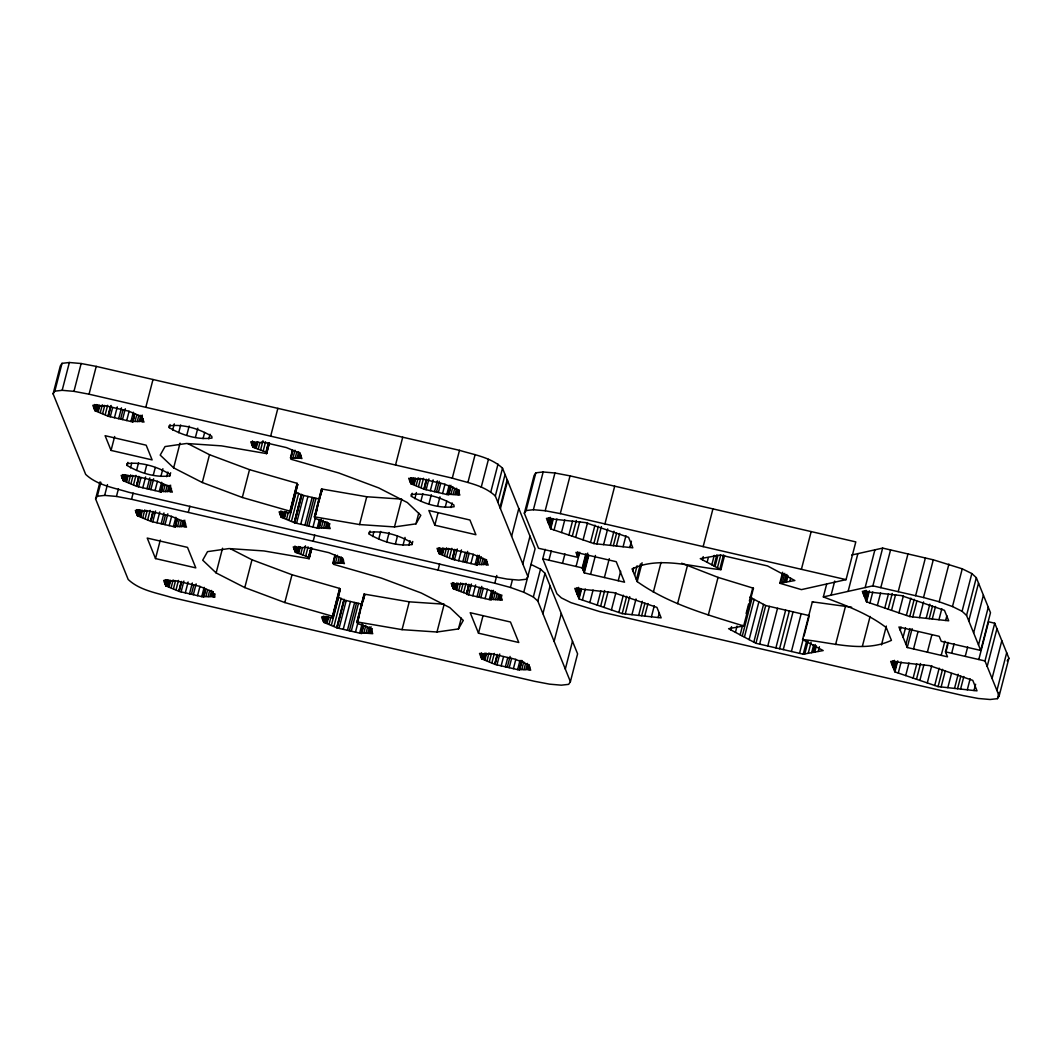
<?xml version="1.0" encoding="UTF-8"?>
<svg xmlns="http://www.w3.org/2000/svg" width="1062" height="1062" viewBox="0 0 1062 1062"><rect width="100%" height="100%" fill="white"/><g stroke="black" fill="none" stroke-linecap="round" stroke-linejoin="round"><path stroke-width="1.5" d="M53.1 393.843L54.826 391.148L62.167 390.325L73.955 391.347L89.049 394.201L452.293 478.139C466.961 482.652 483.794 485.122 495.317 496.02L527.907 576.573L526.181 579.268L518.84 580.104L507.052 579.069L491.958 576.215L128.714 492.277C114.046 487.763 97.213 485.294 85.677 474.395L53.1 393.843L60.295 366.018L62.021 363.337L69.362 362.5L81.15 363.523L96.23 366.39L459.488 450.328C474.156 454.828 490.989 457.297 502.512 468.196L535.089 548.762L523.752 592.238L533.336 596.977L537.823 601.092L570.4 681.658L568.674 684.353L561.333 685.176L549.545 684.154L534.465 681.286L171.208 597.362C156.539 592.848 139.706 590.379 128.183 579.48L95.593 498.914L100.001 481.922M54.826 391.148L62.021 363.337M62.167 390.325L69.362 362.5M73.955 391.347L81.15 363.523M89.049 394.201L96.23 366.39M93.748 407.609L94.545 404.516M93.921 408.034L94.717 404.941M94.093 408.458L94.89 405.365M94.465 409.388L95.673 404.755M94.85 410.33L96.045 405.684M134.383 415.654L132.83 421.946L108.351 416.291L95.022 410.742L96.615 404.569M95.527 410.861L97.133 404.688M96.655 411.127L98.248 404.941M97.784 411.392L99.377 405.206M98.288 411.498L99.894 405.326M100.319 412.507L102.31 404.781M102.642 413.53L104.647 405.803M105.231 414.552L107.634 405.286M108.112 415.68L110.461 406.295M108.205 415.932L110.607 406.653M108.351 416.291L111.152 405.472M110.262 416.729L112.665 407.463M114.47 417.711L117.271 406.892M95.593 498.914L97.319 496.233L100.917 482.321M118.678 418.68L121.48 407.861M111.059 450.421L105.111 435.699L146.171 445.19L152.118 459.899L111.059 450.421L114.656 436.509M120.59 419.118L122.993 409.852M122.502 419.556L125.303 408.737M97.319 496.233L104.66 495.396L107.461 484.577M126.71 420.539L129.113 411.26M130.918 421.508L133.321 412.229M132.83 421.946L134.542 413.49M132.684 421.587L134.582 413.609M132.538 421.216L135.047 421.441L136.64 415.255M104.66 495.396L116.448 496.419L118.453 488.693M122.077 477.661L122.873 474.568M122.249 478.086L123.046 474.993M122.422 478.511L123.219 475.418M135.047 421.441L137.263 421.521L138.856 415.348M122.807 479.44L124.002 474.807M123.179 480.382L124.373 475.736M170.637 472.763L169.827 475.856C155.317 477.82 139.587 472.909 127.108 465.461L127.918 462.368M163.163 484.272L161.172 491.998L136.693 486.343L123.351 480.794L124.944 474.621M123.856 480.913L125.462 474.741M137.263 421.521L139.149 421.481L140.755 415.295M124.984 481.179L126.59 474.993M139.149 421.481L140.702 421.309L142.295 415.123M141.206 421.428L142.414 416.782M126.112 481.444L127.719 475.258M126.63 481.551L128.223 475.378M145.799 407.317L152.994 379.506M130.533 467.824L131.728 463.191M142.335 421.68L143.144 418.587M128.648 482.56L130.653 474.833M130.971 483.582L132.976 475.856M136.56 470.479L138.551 462.753M133.573 484.604L135.963 475.338M116.448 496.419L131.542 499.286L133.135 493.1M136.44 485.732L138.79 476.347M136.547 485.984L138.936 476.705M136.693 486.343L139.042 476.957M138.604 486.781L140.994 477.515M144.618 473.121L146.622 465.395M136.241 512.694L137.051 509.601M136.414 513.105L137.224 510.025M142.812 487.763L145.6 476.944M136.586 513.53L137.383 510.45M136.971 514.473L138.166 509.84M137.343 515.402L138.538 510.769M176.889 520.725L175.336 527.031L150.857 521.376L137.516 515.827L139.109 509.641M138.033 515.946L139.626 509.76M139.149 516.198L140.755 510.025M147.021 488.732L149.808 477.913M140.277 516.464L141.883 510.278M140.795 516.583L142.388 510.397M148.932 489.17L151.322 479.905M153.273 475.232L155.264 467.506M142.812 517.592L144.817 509.866M150.844 489.609L153.632 478.789M145.149 518.601L147.14 510.875M169.256 427.654L169.031 425.875C183.553 423.911 199.284 428.822 211.75 436.27L211.988 438.062C197.466 440.013 181.735 435.115 169.256 427.654L170.066 424.561M155.052 490.591L157.441 481.312M147.737 519.637L150.127 510.357M172.681 430.03L174.274 423.844M160.893 476.44L162.898 468.714M150.605 520.752L152.955 511.366M150.804 521.256L153.101 511.738M150.857 521.376L153.247 512.096M159.26 491.56L161.65 482.281M152.769 521.814L155.57 510.995M160.92 491.387L162.871 483.542M161.119 491.892L163.017 483.914M166.694 476.679L167.889 472.046M161.172 491.998L160.88 491.268L163.375 491.494L164.982 485.307M178.708 432.685L180.699 424.959M156.977 522.783L159.778 511.964M163.375 491.494L165.592 491.587L167.185 485.4M165.592 491.587L167.491 491.533L169.084 485.347M314.379 516.809L359.553 524.562L394.493 526.925L401.688 499.113L366.748 496.75L321.574 488.985L314.379 516.809L315.002 518.362L328.052 523.181L330.242 528.611L318.812 527.761L319.104 528.491L294.625 522.836L281.284 517.287L279.094 511.857L290.523 512.707L289.899 511.154L242.322 497.481L202.298 482.52L173.65 467.864L180.036 443.133M167.491 491.533L169.031 491.361L170.637 485.175M161.185 523.752L163.973 512.933M169.548 491.48L170.743 486.834M170.677 491.733L171.473 488.639M163.097 524.203L165.486 514.924M186.766 435.314L189.169 426.048M155.517 558.572L147.233 538.076L187.509 547.381L195.793 567.878L155.517 558.572L160.309 540.027M165.008 524.641L167.809 513.822M169.216 525.61L171.606 516.344M195.421 437.425L197.824 428.159M173.425 526.579L175.814 517.313M175.336 527.031L177.035 518.575M175.19 526.659L177.088 518.681M175.044 526.301L177.54 526.513L179.146 520.34M164.583 582.746L165.38 579.653M164.756 583.171L165.553 580.078M164.929 583.582L165.725 580.502M177.54 526.513L179.757 526.606L181.363 520.42M165.3 584.525L166.495 579.892M203.054 438.646L204.647 432.46M165.672 585.454L166.88 580.821M205.67 589.357L203.665 597.083L179.186 591.428L165.845 585.879L167.451 579.693M179.757 526.606L181.655 526.566L183.248 520.38M166.362 585.998L167.955 579.812M167.491 586.264L169.084 580.078M181.655 526.566L183.195 526.38L184.801 520.194M183.713 526.5L184.907 521.867M168.619 586.516L170.212 580.33M188.306 512.402L189.899 506.216M169.124 586.636L170.73 580.449M184.841 526.765L185.638 523.672M208.842 438.885L210.037 434.252M171.155 587.644L173.146 579.918M173.478 588.667L175.469 580.927M202.298 482.52L209.493 454.695L188.001 443.704M176.066 589.689L178.469 580.41M178.934 590.804L181.297 581.418M179.04 591.056L181.443 581.79M179.186 591.428L181.536 582.042M181.098 591.866L183.899 581.047M185.306 592.835L188.107 582.016M189.514 593.804L192.315 582.985M191.425 594.255L193.828 584.976M193.337 594.693L196.138 583.874M197.545 595.663L199.948 586.397M201.753 596.632L204.156 587.366M205.524 588.985L203.625 596.963L205.378 588.627M203.413 596.459L205.417 588.733M203.373 596.353L205.882 596.565L207.475 590.392M205.882 596.565L208.099 596.658L209.692 590.472M208.099 596.658L209.984 596.618L211.59 590.432M356.872 621.881L402.06 629.647L436.986 632.009L444.181 604.185L409.255 601.822L364.067 594.07L356.925 622.013L357.509 623.434L370.545 628.253L372.749 633.682L361.306 632.846L361.598 633.576L337.119 627.921L323.791 622.372L321.587 616.942L333.03 617.779L332.393 616.225L284.815 602.552L244.791 587.591L216.144 572.936L222.542 548.218M209.984 596.618L211.537 596.432L212.732 591.799M212.042 596.552L213.25 591.919M251.681 444.102L252.477 441.009M251.853 444.527L252.65 441.434M252.026 444.951L252.822 441.858M213.17 596.817L213.966 593.724M252.398 445.881L253.207 442.788M252.783 446.81L253.977 442.177M214.298 597.07L215.095 593.977M173.65 467.864L160.203 455.107L165.035 446.571L186.514 443.491L221.44 445.854L266.628 453.607L265.991 452.054L252.955 447.235L254.15 442.602M253.46 447.354L254.668 442.721M254.588 447.62L255.783 442.987M242.322 497.481L249.517 469.656L209.493 454.695M255.716 447.885L257.309 441.699M256.234 447.991L257.827 441.819M258.252 449L259.845 442.814M260.575 450.022L262.978 440.743M263.164 451.045L265.566 441.779M265.991 452.054L268.394 442.788M266.137 452.425L268.434 442.894M268.646 443.398L266.283 452.784L268.739 443.637M270.664 436.177L277.859 408.352M266.575 453.487L269.376 442.668M266.628 453.607L269.429 442.801M244.791 587.591L251.986 559.78L230.507 548.788M290.523 457.828L292.475 449.983M290.722 458.333L292.621 450.354M290.829 458.572L292.767 450.713M394.493 526.925L415.972 523.858L420.804 515.322L407.357 502.552L378.709 487.909L338.685 472.948L291.107 459.275L290.47 457.709L292.979 457.934L294.984 450.208M280.01 514.154L280.819 511.061M280.182 514.579L280.992 511.486M280.355 515.004L281.164 511.911M292.979 457.934L295.196 458.014L296.789 451.841M280.74 515.933L281.934 511.3M281.111 516.875L282.306 512.229M281.284 517.287L282.479 512.654M281.802 517.406L282.996 512.773M295.196 458.014L297.094 457.974L298.688 451.788M282.917 517.672L284.523 511.486M297.094 457.974L298.634 457.802L299.829 453.155M299.152 457.921L300.347 453.275M284.045 517.937L285.651 511.751M284.563 518.044L286.156 511.871M300.267 458.173L301.077 455.08M286.581 519.053L288.187 512.866M289.953 511.273L297.094 483.329L249.517 469.656M290.059 511.565L297.254 483.741M290.271 512.096L297.373 484.033M290.377 512.335L297.572 484.524M290.523 512.707L297.679 484.776M288.917 520.075L296.099 492.264L301.82 495.025L294.625 522.836M291.506 521.097L298.701 493.286M294.333 522.106L301.528 494.295L294.373 522.225M294.572 522.716L301.674 494.653M296.537 523.274L303.732 495.463M294.187 549.187L294.984 546.094M300.745 524.256L307.94 496.432M294.36 549.598L295.156 546.518M294.519 550.023L295.329 546.943M294.904 550.966L295.701 547.873M295.276 551.895L296.484 547.262M216.144 572.936L202.709 560.178L207.528 551.643L229.007 548.576L263.947 550.939L309.122 558.692L308.498 557.138L295.448 552.32L296.656 547.687M295.966 552.439L297.161 547.806M297.094 552.691L298.688 546.518M284.815 602.552L292.01 574.741L251.986 559.78M304.953 525.225L312.148 497.401M298.21 552.957L299.816 546.771M298.727 553.076L300.32 546.89M306.865 525.663L314.06 497.852M300.758 554.085L302.351 547.899M308.776 526.102L315.972 498.29M303.082 555.094L305.471 545.828M314.538 517.221L321.627 489.117M314.657 517.499L321.852 489.688M315.162 516.198L317.91 505.273M318.759 502.299L321.905 489.821M315.653 514.911L316.861 510.264M320.857 494.812L322.051 490.179M312.985 527.084L315.374 517.805M305.67 556.13L308.073 546.85M308.538 557.245L310.887 547.859M308.644 557.497L311.047 548.231M308.79 557.869L311.139 548.47M308.962 558.28L311.246 548.722M313.171 541.248L314.764 535.075M309.069 558.559L311.471 549.293M309.122 558.692L311.923 547.873M317.193 528.053L319.184 520.327M318.852 527.88L320.804 520.035M319.357 526.579L320.95 520.407M319.503 526.951L321.454 519.106M321.308 527.987L323.313 520.261M323.525 528.079L325.131 521.893M325.423 528.026L327.016 521.84M326.963 527.854L328.171 523.208M327.481 527.973L328.676 523.327M328.609 528.226L329.804 523.593M436.986 632.009L458.465 628.93L463.297 620.394L449.85 607.637L421.202 592.981L381.178 578.02L333.601 564.347L332.977 562.794L334.968 555.068M333.229 563.404L335.114 555.426M333.322 563.643L334.862 557.338M332.977 562.794L335.486 563.006L337.477 555.28M322.516 619.239L323.313 616.146M322.689 619.664L323.485 616.571M322.861 620.075L323.658 616.995M335.486 563.006L337.689 563.099L339.296 556.913M323.233 621.018L324.441 616.385M323.618 621.947L324.813 617.314M323.791 622.372L324.985 617.739M324.295 622.491L325.901 616.305M337.689 563.099L339.588 563.059L341.194 556.873M325.423 622.757L327.016 616.571M339.588 563.059L341.141 562.873L342.336 558.24M341.645 562.993L342.84 558.36M326.552 623.009L328.145 616.823M327.056 623.128L328.662 616.942M342.774 563.258L343.57 560.165M329.087 624.137L330.68 617.951M332.446 616.358L339.588 588.414L292.01 574.741M332.565 616.637L339.76 588.826M332.778 617.168L339.867 589.105M332.884 617.42L340.066 589.609M333.03 617.779L340.172 589.848L339.588 588.414M331.41 625.146L338.605 597.335L344.314 600.096L337.119 627.921M359.553 524.562L366.748 496.75M333.999 626.182L341.194 598.357M336.827 627.191L344.022 599.366M336.973 627.549L344.075 599.486M339.03 628.359L346.225 600.534M343.238 629.328L350.433 601.517M412.773 541.461L411.976 544.54C397.453 546.505 381.723 541.593 369.257 534.146L370.054 531.053M347.447 630.297L354.642 602.486M372.669 536.522L373.864 531.876M349.358 630.748L356.553 602.924M351.27 631.186L358.465 603.362M395.529 465.023L402.724 437.212M357.044 622.305L364.239 594.481M357.164 622.584L364.346 594.773M378.696 539.177L380.687 531.451M357.655 621.283L360.456 610.464M361.253 607.371L364.452 595.012M358.159 619.982L359.354 615.349M363.456 600.149L364.558 595.264M355.478 632.155L357.881 622.89M359.686 633.125L362.089 623.859M361.359 632.952L363.31 625.12M361.85 631.664L363.456 625.478M361.996 632.023L363.549 625.73M386.754 541.806L389.157 532.54M363.815 633.058L365.806 625.332M366.032 633.151L367.625 626.965M367.917 633.111L369.523 626.925M369.47 632.925L371.063 626.753M369.974 633.045L370.784 629.952M409.786 481.02L410.582 477.927M409.959 481.444L410.755 478.351M371.103 633.31L372.311 628.664M410.344 482.374L411.538 477.741M410.715 483.303L411.91 478.67M395.409 543.917L397.414 536.191M410.888 483.728L412.083 479.095L420.127 479.148L419.835 478.418L444.314 484.073L457.656 489.622L459.846 495.051L448.416 494.202L448.708 494.932L424.229 489.277L410.888 483.728L408.697 478.298L411.963 479.055M411.406 483.847L412.999 477.674M412.521 484.113L414.127 477.927M413.649 484.378L415.255 478.192M414.167 484.484L415.76 478.312M411.406 496.339L411.167 494.56C425.689 492.609 441.42 497.507 453.886 504.968L454.124 506.747C439.602 508.698 423.871 503.8 411.406 496.339L412.202 493.259M416.185 485.493L418.189 477.767M414.817 498.715L416.423 492.529M403.042 545.138L405.034 537.412M418.508 486.515L420.512 478.789M421.11 487.538L423.499 478.272M408.83 545.377L410.025 540.731M423.977 488.666L426.327 479.281M420.844 501.37L422.849 493.644M424.176 489.157L426.473 479.639M424.229 489.277L426.619 479.997M415.972 523.858L418.773 513.039M426.141 489.715L428.929 478.896M430.349 490.684L433.137 479.878M428.915 504.012L431.305 494.733M434.557 491.666L437.345 480.847M436.469 492.104L439.256 481.285M402.06 629.647L409.255 601.822M438.38 492.542L440.77 483.276M437.557 506.109L439.96 496.843M442.588 493.525L444.978 484.245M434.823 525.225L428.875 510.517L469.935 520.008L475.895 534.717L434.823 525.225L438.022 512.866M446.797 494.494L449.186 485.215M452.293 478.139L459.488 450.328M448.456 494.321L450.407 486.476M445.19 507.331L446.783 501.145M448.96 493.02L450.952 485.294M449.107 493.392L450.66 487.086M450.912 494.427L452.916 486.701M438.128 551.072L438.925 547.979M438.287 551.497L439.097 548.404M453.129 494.507L454.735 488.334M438.672 552.426L439.867 547.793M439.044 553.368L440.252 548.722M450.978 507.57L452.173 502.937M479.387 555.599L477.037 564.984L452.558 559.329L439.217 553.78L440.425 549.147M455.027 494.467L456.62 488.281M439.734 553.899L440.929 549.266M440.863 554.165L442.456 547.979M456.567 494.295L457.775 489.648M457.085 494.414L458.28 489.768M441.978 554.43L443.584 548.244M438.035 570.108L439.628 563.922M442.496 554.537L444.089 548.364M458.213 494.666L459.408 490.033M444.527 555.545L446.518 547.819M446.85 556.568L448.841 548.842M467.944 482.374L475.126 454.563M449.438 557.59L451.841 548.324M452.306 558.718L454.655 549.333M452.412 558.97L454.815 549.691M452.558 559.329L454.908 549.943M454.47 559.767L457.271 548.948M452.12 585.68L452.916 582.587M458.678 560.749L461.479 549.93M452.293 586.091L453.089 583.011M452.465 586.516L453.262 583.436M452.837 587.459L454.032 582.812M453.208 588.388L454.417 583.755M466.43 593.631L453.381 588.813L454.589 584.18L462.62 584.219L462.328 583.503L486.808 589.158L500.149 594.693L502.353 600.123L490.909 599.287L491.202 600.017L466.722 594.348L468.833 584.352M453.899 588.932L455.094 584.299M481.245 487.153L488.44 459.342M455.027 589.184L456.62 583.011M462.886 561.718L465.289 552.439M456.156 589.45L457.749 583.264M456.66 589.569L458.266 583.383M464.798 562.156L467.599 551.337M458.691 590.578L460.682 582.852M466.709 562.594L469.112 553.329M461.014 591.587L463.005 583.861M470.917 563.577L473.32 554.298M463.603 592.623L466.006 583.343M490.83 491.892L498.025 464.081M466.47 593.738L468.873 584.472M466.683 594.242L468.979 584.724M466.722 594.348L469.125 585.082M458.465 628.93L461.266 618.111M475.126 564.546L477.528 555.267M468.634 594.8L471.435 583.981M477.037 564.984L478.736 556.528M476.891 564.626L479.294 555.346M495.317 496.02L502.512 468.196M476.745 564.254L479.254 564.48L481.245 556.753M472.842 595.769L475.643 584.95M479.254 564.48L481.458 564.572L483.064 558.386M497.866 502.313L505.061 474.502M481.458 564.572L483.356 564.519L484.551 559.886M483.356 564.519L484.909 564.347L486.104 559.701L472.643 554.125L448.164 548.47L448.456 549.2L437.026 548.35L439.217 553.78M477.05 596.738L479.453 587.472M499.963 507.517L507.158 479.692M485.414 564.466L486.608 559.82M500.414 508.605L507.609 480.794M486.542 564.718L487.339 561.625M478.962 597.189L481.763 586.37M480.874 597.627L483.276 588.348M485.082 598.596L487.485 589.33M478.497 633.191L470.214 612.708L510.477 622.013L518.774 642.497L478.497 633.191L482.891 616.199M489.29 599.565L491.693 590.299M131.542 499.286L494.786 583.224L496.79 575.485M490.963 599.393L492.914 591.561M491.454 598.105L493.458 590.379M491.6 598.464L493.153 592.171M493.418 599.499L495.41 591.773M480.621 656.157L481.418 653.064M511.605 536.297L518.8 508.486M480.794 656.568L481.59 653.488M495.635 599.592L497.228 593.406M481.166 657.511L481.975 654.418M481.551 658.44L482.745 653.807M521.893 660.683L519.544 670.069L495.051 664.414L481.723 658.865L482.918 654.232M497.52 599.552L498.728 594.906M482.228 658.984L483.436 654.351M483.356 659.25L484.962 653.064M499.074 599.366L500.268 594.733M499.578 599.486L500.786 594.853M484.484 659.502L486.077 653.316M485.002 659.621L486.595 653.435M500.706 599.751L501.901 595.105M579.215 552.665L577.993 557.391L538.5 548.257L524.336 513.238L534.093 475.497L535.819 472.816L543.16 471.979L554.948 473.002L570.042 475.869L855.813 541.899L846.056 579.64L801.425 589.622L779.8 583.264L782.641 572.259M487.02 660.63L489.024 652.904M524.336 513.238L526.062 510.543L535.819 472.816M489.343 661.639L491.348 653.913M523.752 592.238L510.437 587.459L512.442 579.733M491.932 662.675L494.334 653.395M526.062 510.543L533.403 509.72L543.16 471.979M494.812 663.79L497.162 654.404M494.905 664.042L497.308 654.776M495.051 664.414L497.414 655.015M522.809 563.988L530.004 536.177M496.976 664.852L499.764 654.033M501.171 665.821L503.574 656.555M533.403 509.72L545.191 510.742L554.948 473.002M505.379 666.79L507.782 657.524M507.291 667.241L510.092 656.422M509.216 667.679L511.605 658.4M547.514 520.977L548.324 517.831M548.244 522.783L549.466 518.07M548.576 523.606L550.196 517.313M548.908 524.416L550.528 518.137M549.638 526.221L551.669 518.362M513.424 668.648L515.813 659.383M550.368 528.026L552.811 518.588M978.806 659.529L988.563 621.788L994.736 623.208L1008.9 658.241L999.143 695.982L997.417 698.663L990.076 699.5L978.288 698.477L963.194 695.61L599.95 611.672L570.998 602.658L561.4 597.919L556.926 593.804L542.762 558.771L545.191 549.333M550.7 528.849L546.452 518.362L585.401 522.597L628.585 537.332L632.819 547.819L593.884 543.571L550.7 528.849L553.143 519.411M533.336 596.977L540.531 569.152L530.947 564.413M517.619 669.618L520.022 660.352M554.072 529.991L556.913 518.986M519.544 670.069L521.243 661.613M519.384 669.697L521.787 660.431M537.823 601.092L545.005 573.281L540.531 569.152M545.191 510.742L560.285 513.61L570.042 475.869M548.921 560.192L551.364 550.766M519.238 669.339L521.747 669.551L523.752 661.825M521.747 669.551L523.964 669.644L525.557 663.458M523.964 669.644L525.863 669.604L527.456 663.418M561.493 532.527L564.745 519.955M525.863 669.604L527.402 669.418L528.597 664.785M527.92 669.538L529.115 664.905M542.908 613.69L550.103 585.866M529.035 669.803L529.845 666.71M568.913 535.062L572.577 520.911M562.502 563.338L564.944 553.899M572.285 536.217L576.361 520.486M575.657 537.359L579.733 521.641M554.112 641.382L561.307 613.557M576.985 554.895L577.794 551.749M577.675 556.607L578.485 553.461M576.069 566.471L579.733 552.32M583.091 539.894L587.552 522.597M575.843 591.03L576.666 587.883M577.993 557.391L575.976 552.399L616.239 561.705L624.536 582.188L584.259 572.883L582.241 567.891L585.905 553.74M582.56 568.674L586.211 554.523M576.573 592.835L577.794 588.122M576.905 593.658L578.538 587.366M583.25 570.387L587.724 553.09M590.512 542.43L594.985 525.132M577.237 594.468L578.87 588.189M583.941 572.113L588.414 554.815M577.967 596.273L579.998 588.414M584.259 572.883L588.733 555.585M578.697 598.079L581.14 588.64M579.029 598.902L574.781 588.414L613.73 592.649L656.913 607.384L661.161 617.872L622.213 613.624L579.029 598.902L581.472 589.463M593.884 543.571L598.357 526.287M582.401 600.043L585.255 589.038M596.924 543.903L601.397 526.619M565.316 669.073L572.498 641.249M590.552 574.343L595.437 555.466M604.928 523.924L614.699 486.184M603.614 544.633L607.676 528.916M589.822 602.579L593.074 590.007M570.4 681.658L577.595 653.847L545.005 573.281M610.305 545.364L613.969 531.212M597.242 605.114L600.906 590.963M604.397 577.542L609.269 558.665M613.358 545.695L616.61 533.124M600.627 606.269L604.69 590.538M616.398 546.027L619.65 533.456M603.999 607.411L608.061 591.693M623.089 546.757L625.93 535.752M618.243 580.741L620.673 571.303M611.42 609.946L615.894 592.649M629.779 547.488L631.412 541.195M618.841 612.482L623.314 595.185M632.859 570.865L633.669 567.719M622.213 613.624L626.686 596.34M634.625 575.232L637.067 565.807M625.252 613.955L629.726 596.671M636.39 579.613L640.466 563.895M681.645 563.218L718.045 577.383L753.436 588.215L743.679 625.956C707.013 614.619 668.848 604.145 637.2 581.604L642.085 562.741M631.943 614.686L636.019 598.968M638.647 615.416L642.298 601.265M641.687 615.748L644.939 603.176M644.727 616.079L647.979 603.508M653.329 592.224L661.055 562.356M651.418 616.81L654.272 605.805M658.108 617.54L659.329 612.827M677.596 603.641L687.353 565.9M703.163 546.625L712.934 508.884M702.42 559.793L703.23 556.647M707.119 562.302L708.327 557.577M711.806 564.798L714.248 555.373M713.943 565.94L716.797 554.935M715.031 566.524L717.885 555.519M717.434 567.798L720.686 555.214M719.824 569.073L723.487 554.922M708.288 615.124L718.045 577.383M637.2 581.604L632.049 568.874C659.728 555.944 691.999 566.975 720.912 569.657L724.576 555.506M730.749 629.846L731.559 626.699M735.448 632.355L737.068 626.062M740.148 634.85L742.577 625.425M746.135 613.517L748.577 604.092M749.387 600.946L752.639 588.361L753.436 588.215M742.285 635.992L752.042 598.251M744.409 637.134L754.179 599.393M749.108 639.629L758.865 601.902M753.808 642.138L763.565 604.397M851.644 607.212L812.337 601.835L802.58 639.563L823.196 650.568L803.23 654.205L755.945 643.28L765.702 605.539L749.905 597.123M759.635 644.13L769.392 606.389M780.597 583.118L783.039 573.679M782.336 582.799L784.778 573.361M767.773 646.015L777.53 608.274M784.088 582.48L786.119 574.608M784.884 582.334L786.915 574.462M786.438 582.042L788.07 575.75M789.876 581.418L790.686 578.272M775.897 647.886L785.654 610.146M779.588 648.736L789.345 611.008M801.398 569.325L811.169 531.584M783.278 649.599L793.048 611.858M791.416 651.471L801.173 613.73M799.54 653.356L803.204 639.205M804.014 636.058L809.297 615.615L765.702 605.539M803.23 654.205L806.496 641.621M804.797 653.927L808.049 641.342M808.222 653.289L811.076 642.284M802.58 639.563C831.48 642.245 863.751 653.276 891.43 640.346L886.279 627.615C867.601 613.278 845.126 605.234 823.342 596.924L826.594 584.352M811.66 652.665L813.691 644.807M813.213 652.387L815.244 644.528M814.78 652.095L816.399 645.815M831.081 595.198L834.732 581.047M818.205 651.471L819.426 646.758M848.113 591.375L857.87 553.647M835.595 644.528L845.352 606.8M863.379 593.963L864.202 590.817M865.145 587.565L874.902 549.837M864.11 595.769L865.331 591.056M864.441 596.592L866.074 590.299M864.773 597.402L866.406 591.122M865.503 599.207L867.535 591.348M866.234 601.012L868.676 591.574M866.565 601.835L862.331 591.348L901.266 595.583L944.45 610.318L948.698 620.805L909.749 616.557L866.565 601.835L869.42 590.83M823.342 596.924L872.884 585.839L882.641 548.098L933.286 559.807L962.252 568.82L971.836 573.56L976.323 577.675L990.488 612.708L980.73 650.448L941.237 641.315L939.22 636.324L898.943 627.018L907.24 647.515L947.503 656.82L945.485 651.829L947.928 642.391M869.937 602.977L872.791 591.972M862.371 646.333L870.097 616.451M880.796 587.671L890.567 549.93M877.358 605.513L880.61 592.941M884.779 608.048L888.443 593.897M888.164 609.203L892.226 593.472M881.46 644.939L886.332 626.076M891.536 610.345L895.598 594.627M898.213 591.693L907.97 553.952M898.956 612.88L903.43 595.583M900.244 630.231L901.054 627.084M891.722 664.015L892.531 660.869M892.452 665.821L893.673 661.108M892.784 666.644L894.403 660.352M906.377 615.416L910.851 598.118M893.115 667.454L894.735 661.175M893.832 669.259L895.877 661.4M903.098 637.266L905.528 627.841M894.562 671.065L897.005 661.626M894.894 671.888L890.66 661.4L929.595 665.635L972.779 680.37L977.027 690.858L938.078 686.61L894.894 671.888L897.748 660.883M909.749 616.557L914.223 599.273M915.617 595.716L925.374 557.975M898.279 673.029L901.12 662.024M912.789 616.889L916.864 601.172M905.939 644.315L910.001 628.585M907.24 647.515L912.112 628.651M872.884 585.839L923.528 597.534L933.286 559.807M919.48 617.619L923.555 601.902M905.7 675.565L908.953 662.993M913.532 648.962L918.006 631.678M926.183 618.349L929.834 604.198M913.121 678.1L916.771 663.949M929.223 618.681L932.476 606.11M916.493 679.255L920.555 663.524M932.263 619.013L935.516 606.442M980.73 650.448L966.553 615.416L962.079 611.287L952.481 606.548L939.18 601.782L948.937 564.041M919.865 680.397L923.927 664.679M927.378 652.161L931.852 634.877M938.954 619.743L941.808 608.738M927.285 682.932L931.759 665.635M945.645 620.473L946.866 615.761M952.481 606.548L962.252 568.82M941.211 655.36L944.875 641.209M934.706 685.468L939.18 668.171M945.804 652.612L947.835 644.74M938.078 686.61L942.552 669.325M941.131 686.941L945.193 671.224M962.079 611.287L971.836 573.56M951.658 653.249L954.101 643.824M947.822 687.672L951.472 673.52M966.553 615.416L976.323 577.675M968.77 620.885L978.527 583.157M954.512 688.402L958.176 674.251M965.239 656.396L967.668 646.957M957.552 688.734L960.805 676.162M973.642 632.925L983.399 595.198M960.592 689.065L963.845 676.494M978.514 644.966L988.271 607.238M967.296 689.796L970.137 678.791M973.987 690.526L975.606 684.233M999.143 695.982L984.978 660.949L994.736 623.208M987.182 666.418L996.952 628.691M992.054 678.459L1001.811 640.731M996.926 690.499L1006.683 652.772M997.417 698.663L999.037 692.384M1007.174 660.936L1008.9 658.241M851.671 555.028L882.641 548.098M779.8 583.264L794.867 580.516L767.534 565.94L720.248 555.014L700.283 558.652L720.912 569.657M743.679 625.956L728.612 628.704L755.945 643.28M560.285 513.61L846.056 579.64M140.702 421.309L143.981 422.065L141.777 416.636L128.449 411.087L103.97 405.432L104.262 406.162L92.819 405.312L95.022 410.742M298.634 457.802L301.913 458.558L299.71 453.129L286.382 447.58L261.902 441.925L262.195 442.655L250.751 441.805L252.955 447.235M301.82 495.025L318.773 498.941M542.762 558.771L582.241 567.891M945.485 651.829L984.978 660.949M169.031 491.361L172.31 492.118L170.119 486.688L156.778 481.139L132.299 475.484L132.591 476.214L121.148 475.378L123.351 480.794M484.909 564.347L488.175 565.103L485.984 559.674M454.47 584.14L451.191 583.383L453.381 588.813M183.195 526.38L186.474 527.137L184.284 521.707L170.942 516.172L146.463 510.517L146.755 511.234L135.325 510.397L137.516 515.827M341.141 562.873L344.407 563.63L342.216 558.2L328.875 552.665L304.396 547.01L304.688 547.726L293.258 546.89L295.448 552.32M344.314 600.096L361.279 604.012M211.537 596.432L214.803 597.189L212.612 591.76L199.271 586.224L174.792 580.569L175.084 581.286L163.654 580.449L165.845 585.879M527.402 669.418L530.681 670.175L528.478 664.746L515.15 659.21L490.671 653.555L490.963 654.272L479.52 653.435L481.723 658.865M923.528 597.534L939.18 601.782M494.786 583.224L510.437 587.459M812.337 601.835L813.426 602.406M321.574 488.985L322.198 490.538M364.067 594.07L364.704 595.623M297.094 483.329L297.718 484.883M411.976 544.54L411.737 542.762C399.272 535.314 383.541 530.403 369.018 532.367L369.257 534.146M169.827 475.856L169.601 474.077C157.136 466.63 141.405 461.718 126.882 463.669L127.108 465.461"/></g></svg>
